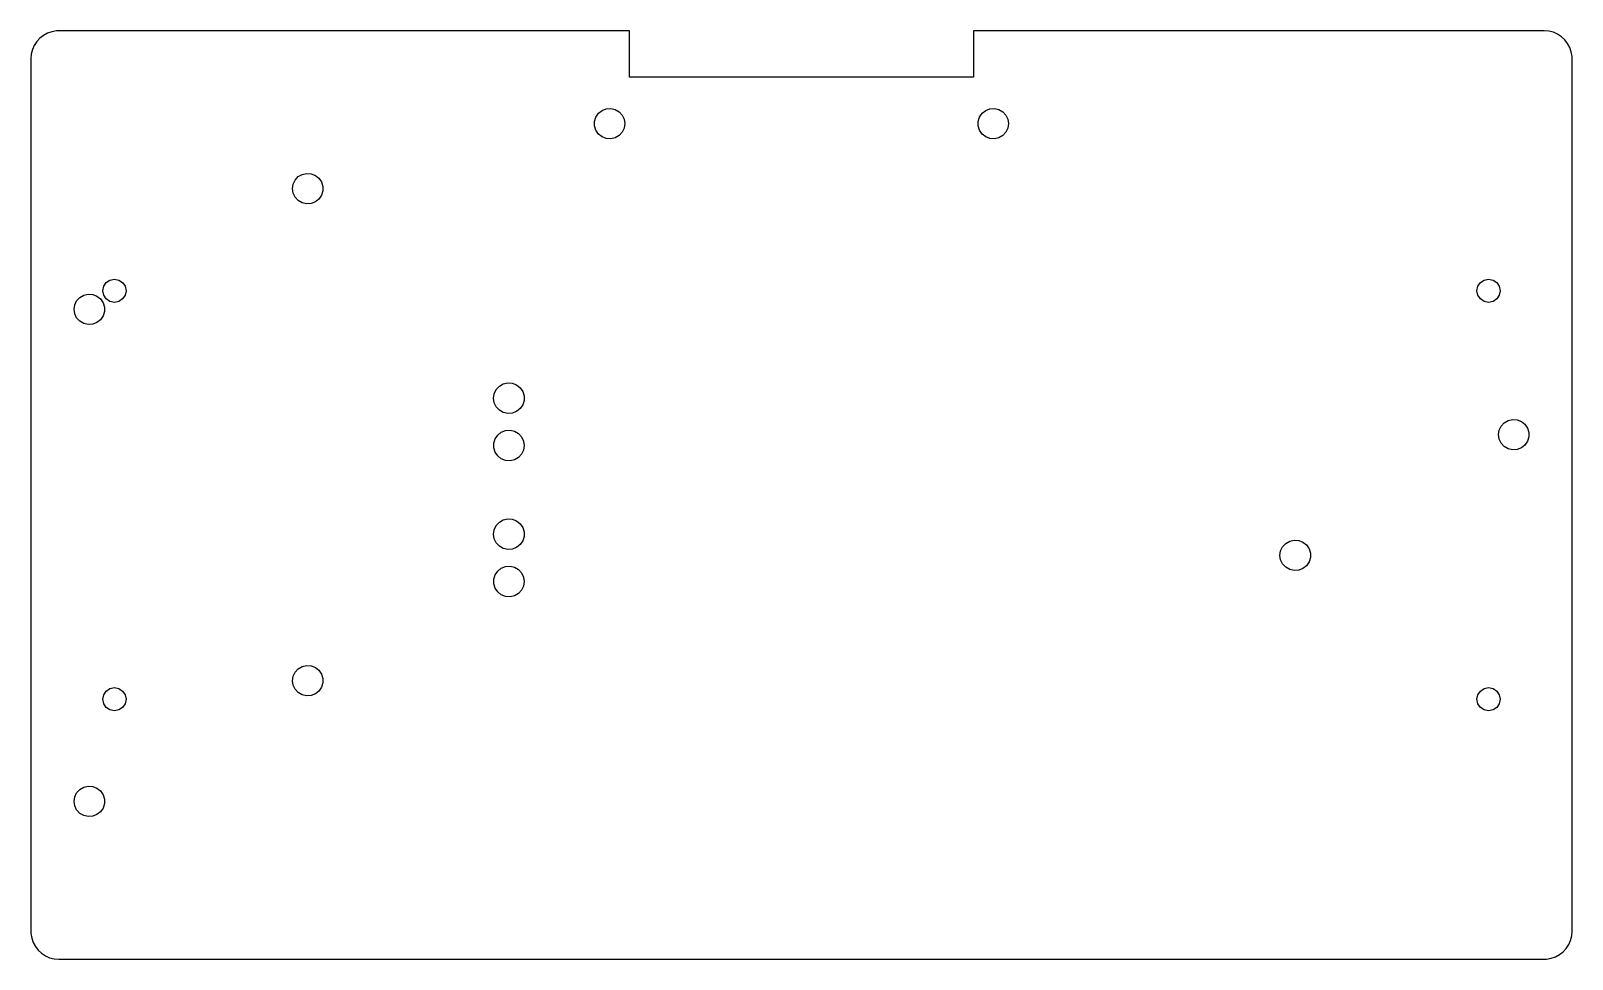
# Model space of a CAD drawing. Header units: metres. Extents: x -83 to 83, y -50 to 50.
import ezdxf

# ---------------------------------------------------------------- set-up
doc = ezdxf.new("R2010")
doc.units = ezdxf.units.M

msp = doc.modelspace()

# ---------------------------------------------------------------- linework, layer by layer
for p, q in [((-80.7365, 49.9082), (-81.2051, 49.7473)), ((-80.2477, 49.9898), (-80.7365, 49.9082)), ((-18.51, 49.9937), (-80.2477, 49.9898)), ((-18.51, 45), (-18.51, 49.9937)), ((80, 50), (18.51, 49.9961)), ((18.51, 49.9961), (18.51, 45)), ((80.4938, 49.9591), (80, 50)), ((80.9741, 49.8375), (80.4938, 49.9591)), ((81.4278, 49.6384), (80.9741, 49.8375)), ((-82.6384, 48.4278), (-82.8375, 47.9741)), ((-82.3674, 48.8426), (-82.6384, 48.4278)), ((-82.0318, 49.2072), (-82.3674, 48.8426)), ((-81.6408, 49.5115), (-82.0318, 49.2072)), ((-81.2051, 49.7473), (-81.6408, 49.5115)), ((81.8426, 49.3674), (81.4278, 49.6384)), ((82.2072, 49.0318), (81.8426, 49.3674)), ((82.5115, 48.6408), (82.2072, 49.0318)), ((82.7473, 48.2051), (82.5115, 48.6408)), ((82.9082, 47.7365), (82.7473, 48.2051)), ((-82.9591, 47.4938), (-83, 47)), ((-83, 47), (-82.9898, -47.2477)), ((-82.8375, 47.9741), (-82.9591, 47.4938)), ((82.9898, 47.2477), (82.9082, 47.7365)), ((83, -47), (82.9898, 47.2477)), ((18.51, 45), (-18.51, 45)), ((-21.485, 41.4289), (-21.0272, 41.6086)), ((-21.0272, 41.6086), (-20.5367, 41.6454)), ((-20.5367, 41.6454), (-20.0572, 41.5359)), ((-20.0572, 41.5359), (-19.6312, 41.29)), ((19.835, 41.4289), (20.2928, 41.6086)), ((20.2928, 41.6086), (20.7833, 41.6454)), ((20.7833, 41.6454), (21.2628, 41.5359)), ((21.2628, 41.5359), (21.6888, 41.29)), ((-22.2916, 40.2459), (-22.1466, 40.7159)), ((-22.2916, 39.7541), (-22.2916, 40.2459)), ((-22.1466, 40.7159), (-21.8695, 41.1223)), ((-21.8695, 41.1223), (-21.485, 41.4289)), ((-19.6312, 41.29), (-19.2967, 40.9295)), ((-19.2967, 40.9295), (-19.0833, 40.4863)), ((-19.0833, 40.4863), (-19.01, 40)), ((-19.01, 40), (-19.0833, 39.5137)), ((19.0284, 40.2459), (19.1734, 40.7159)), ((19.0284, 39.7541), (19.0284, 40.2459)), ((19.1734, 40.7159), (19.4505, 41.1223)), ((19.4505, 41.1223), (19.835, 41.4289)), ((21.6888, 41.29), (22.0233, 40.9295)), ((22.0233, 40.9295), (22.2367, 40.4863)), ((22.2367, 40.4863), (22.31, 40)), ((22.31, 40), (22.2367, 39.5137)), ((-22.1466, 39.2841), (-22.2916, 39.7541)), ((-21.8695, 38.8777), (-22.1466, 39.2841)), ((-21.485, 38.5711), (-21.8695, 38.8777)), ((-21.0272, 38.3914), (-21.485, 38.5711)), ((-20.5367, 38.3546), (-21.0272, 38.3914)), ((-20.0572, 38.4641), (-20.5367, 38.3546)), ((-19.6312, 38.71), (-20.0572, 38.4641)), ((-19.2967, 39.0705), (-19.6312, 38.71)), ((-19.0833, 39.5137), (-19.2967, 39.0705)), ((19.1734, 39.2841), (19.0284, 39.7541)), ((19.4505, 38.8777), (19.1734, 39.2841)), ((19.835, 38.5711), (19.4505, 38.8777)), ((20.2928, 38.3914), (19.835, 38.5711)), ((20.7833, 38.3546), (20.2928, 38.3914)), ((21.2628, 38.4641), (20.7833, 38.3546)), ((21.6888, 38.71), (21.2628, 38.4641)), ((22.0233, 39.0705), (21.6888, 38.71)), ((22.2367, 39.5137), (22.0233, 39.0705)), ((-54.83, 33), (-54.7567, 33.4863)), ((-54.7567, 33.4863), (-54.5433, 33.9295)), ((-54.5433, 33.9295), (-54.2088, 34.29)), ((-54.2088, 34.29), (-53.7828, 34.5359)), ((-53.7828, 34.5359), (-53.3033, 34.6454)), ((-53.3033, 34.6454), (-52.8128, 34.6086)), ((-52.8128, 34.6086), (-52.355, 34.4289)), ((-52.355, 34.4289), (-51.9705, 34.1223)), ((-51.9705, 34.1223), (-51.6934, 33.7159)), ((-51.6934, 33.7159), (-51.5484, 33.2459)), ((-51.5484, 33.2459), (-51.5484, 32.7541)), ((-54.7567, 32.5137), (-54.83, 33)), ((-54.5433, 32.0705), (-54.7567, 32.5137)), ((-54.2088, 31.71), (-54.5433, 32.0705)), ((-53.7828, 31.4641), (-54.2088, 31.71)), ((-52.355, 31.5711), (-52.8128, 31.3914)), ((-51.9705, 31.8777), (-52.355, 31.5711)), ((-51.6934, 32.2841), (-51.9705, 31.8777)), ((-51.5484, 32.7541), (-51.6934, 32.2841)), ((-53.3033, 31.3546), (-53.7828, 31.4641)), ((-52.8128, 31.3914), (-53.3033, 31.3546)), ((-74.4784, 23.1548), (-74, 23.25)), ((-74, 23.25), (-73.5216, 23.1548)), ((73.5216, 23.1548), (74, 23.25)), ((74, 23.25), (74.4784, 23.1548)), ((-77.3028, 21.5359), (-76.8233, 21.6454)), ((-76.8233, 21.6454), (-76.3328, 21.6086)), ((-76.3328, 21.6086), (-75.875, 21.4289)), ((-75.25, 22), (-75.1548, 22.4784)), ((-75.1548, 21.5216), (-75.25, 22)), ((-75.1548, 22.4784), (-74.8839, 22.8839)), ((-74.8839, 22.8839), (-74.4784, 23.1548)), ((-73.5216, 23.1548), (-73.1161, 22.8839)), ((-73.1161, 22.8839), (-72.8451, 22.4784)), ((-72.8451, 22.4784), (-72.75, 22)), ((-72.75, 22), (-72.8451, 21.5216)), ((72.75, 22), (72.8451, 22.4784)), ((72.8451, 21.5216), (72.75, 22)), ((72.8451, 22.4784), (73.1161, 22.8839)), ((73.1161, 22.8839), (73.5216, 23.1548)), ((74.4784, 23.1548), (74.8839, 22.8839)), ((74.8839, 22.8839), (75.1548, 22.4784)), ((75.1548, 22.4784), (75.25, 22)), ((75.25, 22), (75.1548, 21.5216)), ((-78.35, 20), (-78.2767, 20.4863)), ((-78.2767, 19.5137), (-78.35, 20)), ((-78.2767, 20.4863), (-78.0633, 20.9295)), ((-78.0633, 20.9295), (-77.7288, 21.29)), ((-77.7288, 21.29), (-77.3028, 21.5359)), ((-75.875, 21.4289), (-75.4905, 21.1223)), ((-75.4905, 21.1223), (-75.2134, 20.7159)), ((-75.2134, 20.7159), (-75.0684, 20.2459)), ((-74.8839, 21.1161), (-75.1548, 21.5216)), ((-75.0684, 20.2459), (-75.0684, 19.7541)), ((-74.4784, 20.8451), (-74.8839, 21.1161)), ((-74, 20.75), (-74.4784, 20.8451)), ((-73.5216, 20.8451), (-74, 20.75)), ((-73.1161, 21.1161), (-73.5216, 20.8451)), ((-72.8451, 21.5216), (-73.1161, 21.1161)), ((73.1161, 21.1161), (72.8451, 21.5216)), ((73.5216, 20.8451), (73.1161, 21.1161)), ((74, 20.75), (73.5216, 20.8451)), ((74.4784, 20.8451), (74, 20.75)), ((74.8839, 21.1161), (74.4784, 20.8451)), ((75.1548, 21.5216), (74.8839, 21.1161)), ((-78.0633, 19.0705), (-78.2767, 19.5137)), ((-77.7288, 18.71), (-78.0633, 19.0705)), ((-77.3028, 18.4641), (-77.7288, 18.71)), ((-76.8233, 18.3546), (-77.3028, 18.4641)), ((-76.3328, 18.3914), (-76.8233, 18.3546)), ((-75.875, 18.5711), (-76.3328, 18.3914)), ((-75.4905, 18.8777), (-75.875, 18.5711)), ((-75.2134, 19.2841), (-75.4905, 18.8777)), ((-75.0684, 19.7541), (-75.2134, 19.2841)), ((-32.8733, 11.3541), (-32.5388, 11.7146)), ((-32.5388, 11.7146), (-32.1128, 11.9605)), ((-32.1128, 11.9605), (-31.6333, 12.07)), ((-31.6333, 12.07), (-31.1428, 12.0332)), ((-31.1428, 12.0332), (-30.685, 11.8535)), ((-30.685, 11.8535), (-30.3005, 11.5469)), ((-33.16, 10.4246), (-33.0867, 10.9109)), ((-33.0867, 9.93824), (-33.16, 10.4246)), ((-33.0867, 10.9109), (-32.8733, 11.3541)), ((-30.3005, 11.5469), (-30.0234, 11.1405)), ((-30.0234, 11.1405), (-29.8784, 10.6705)), ((-29.8784, 10.1787), (-30.0234, 9.70867)), ((-29.8784, 10.6705), (-29.8784, 10.1787)), ((-32.8733, 9.4951), (-33.0867, 9.93824)), ((-32.5388, 9.13456), (-32.8733, 9.4951)), ((-32.1128, 8.88864), (-32.5388, 9.13456)), ((-31.6333, 8.7792), (-32.1128, 8.88864)), ((-31.1428, 8.81595), (-31.6333, 8.7792)), ((-30.685, 8.99564), (-31.1428, 8.81595)), ((-30.3005, 9.3023), (-30.685, 8.99564)), ((-30.0234, 9.70867), (-30.3005, 9.3023)), ((-32.7195, 6.44687), (-32.335, 6.75352)), ((-32.335, 6.75352), (-31.8772, 6.93321)), ((-31.8772, 6.93321), (-31.3867, 6.96997)), ((-31.3867, 6.96997), (-30.9072, 6.86052)), ((-30.9072, 6.86052), (-30.4812, 6.6146)), ((75.05, 6.5), (75.1233, 6.98635)), ((75.1233, 6.98635), (75.3367, 7.42948)), ((75.3367, 7.42948), (75.6712, 7.79002)), ((75.6712, 7.79002), (76.0972, 8.03594)), ((76.0972, 8.03594), (76.5767, 8.14539)), ((76.5767, 8.14539), (77.0672, 8.10863)), ((77.0672, 8.10863), (77.525, 7.92894)), ((77.525, 7.92894), (77.9095, 7.62228)), ((77.9095, 7.62228), (78.1866, 7.21591)), ((78.1866, 7.21591), (78.3316, 6.74592)), ((78.3316, 6.74592), (78.3316, 6.25408)), ((-33.1416, 5.5705), (-32.9966, 6.04049)), ((-33.1416, 5.07866), (-33.1416, 5.5705)), ((-32.9966, 4.60867), (-33.1416, 5.07866)), ((-32.9966, 6.04049), (-32.7195, 6.44687)), ((-30.4812, 6.6146), (-30.1467, 6.25406)), ((-30.1467, 6.25406), (-29.9333, 5.81093)), ((-29.9333, 5.81093), (-29.86, 5.32458)), ((-29.86, 5.32458), (-29.9333, 4.83824)), ((75.1233, 6.01365), (75.05, 6.5)), ((75.3367, 5.57052), (75.1233, 6.01365)), ((75.6712, 5.20998), (75.3367, 5.57052)), ((76.0972, 4.96406), (75.6712, 5.20998)), ((77.525, 5.07106), (77.0672, 4.89137)), ((77.9095, 5.37771), (77.525, 5.07106)), ((78.1866, 5.78409), (77.9095, 5.37771)), ((78.3316, 6.25408), (78.1866, 5.78409)), ((-32.7195, 4.2023), (-32.9966, 4.60867)), ((-32.335, 3.89564), (-32.7195, 4.2023)), ((-31.8772, 3.71595), (-32.335, 3.89564)), ((-31.3867, 3.6792), (-31.8772, 3.71595)), ((-30.9072, 3.78864), (-31.3867, 3.6792)), ((-30.4812, 4.03456), (-30.9072, 3.78864)), ((-30.1467, 4.3951), (-30.4812, 4.03456)), ((-29.9333, 4.83824), (-30.1467, 4.3951)), ((76.5767, 4.85461), (76.0972, 4.96406)), ((77.0672, 4.89137), (76.5767, 4.85461)), ((-33.0867, -3.73824), (-32.8733, -3.2951)), ((-32.8733, -3.2951), (-32.5388, -2.93456)), ((-32.5388, -2.93456), (-32.1128, -2.68864)), ((-32.1128, -2.68864), (-31.6333, -2.5792)), ((-31.6333, -2.5792), (-31.1428, -2.61595)), ((-31.1428, -2.61595), (-30.685, -2.79564)), ((-30.685, -2.79564), (-30.3005, -3.1023)), ((-30.3005, -3.1023), (-30.0234, -3.50867)), ((-33.16, -4.22458), (-33.0867, -3.73824)), ((-33.0867, -4.71093), (-33.16, -4.22458)), ((-32.8733, -5.15406), (-33.0867, -4.71093)), ((-30.0234, -4.94049), (-30.3005, -5.34687)), ((-30.0234, -3.50867), (-29.8784, -3.97866)), ((-29.8784, -4.4705), (-30.0234, -4.94049)), ((-29.8784, -3.97866), (-29.8784, -4.4705)), ((52.1512, -5.20998), (52.5772, -4.96406)), ((52.5772, -4.96406), (53.0567, -4.85461)), ((53.0567, -4.85461), (53.5472, -4.89137)), ((53.5472, -4.89137), (54.005, -5.07106)), ((-32.5388, -5.5146), (-32.8733, -5.15406)), ((-32.1128, -5.76052), (-32.5388, -5.5146)), ((-31.6333, -5.86997), (-32.1128, -5.76052)), ((-31.1428, -5.83321), (-31.6333, -5.86997)), ((-30.685, -5.65352), (-31.1428, -5.83321)), ((-30.3005, -5.34687), (-30.685, -5.65352)), ((51.53, -6.5), (51.6033, -6.01365)), ((51.6033, -6.98635), (51.53, -6.5)), ((51.6033, -6.01365), (51.8167, -5.57052)), ((51.8167, -5.57052), (52.1512, -5.20998)), ((54.005, -5.07106), (54.3895, -5.37771)), ((54.3895, -5.37771), (54.6666, -5.78409)), ((54.6666, -5.78409), (54.8116, -6.25408)), ((54.8116, -6.25408), (54.8116, -6.74592)), ((-32.9966, -8.60867), (-32.7195, -8.2023)), ((-32.7195, -8.2023), (-32.335, -7.89564)), ((-32.335, -7.89564), (-31.8772, -7.71595)), ((-31.8772, -7.71595), (-31.3867, -7.6792)), ((-31.3867, -7.6792), (-30.9072, -7.78864)), ((-30.9072, -7.78864), (-30.4812, -8.03456)), ((-30.4812, -8.03456), (-30.1467, -8.3951)), ((51.8167, -7.42948), (51.6033, -6.98635)), ((52.1512, -7.79002), (51.8167, -7.42948)), ((52.5772, -8.03594), (52.1512, -7.79002)), ((53.0567, -8.14539), (52.5772, -8.03594)), ((53.5472, -8.10863), (53.0567, -8.14539)), ((54.005, -7.92894), (53.5472, -8.10863)), ((54.3895, -7.62228), (54.005, -7.92894)), ((54.6666, -7.21591), (54.3895, -7.62228)), ((54.8116, -6.74592), (54.6666, -7.21591)), ((-33.1416, -9.07866), (-32.9966, -8.60867)), ((-33.1416, -9.5705), (-33.1416, -9.07866)), ((-32.9966, -10.0405), (-33.1416, -9.5705)), ((-30.1467, -8.3951), (-29.9333, -8.83824)), ((-29.9333, -9.81093), (-30.1467, -10.2541)), ((-29.9333, -8.83824), (-29.86, -9.32458)), ((-29.86, -9.32458), (-29.9333, -9.81093)), ((-32.7195, -10.4469), (-32.9966, -10.0405)), ((-32.335, -10.7535), (-32.7195, -10.4469)), ((-31.8772, -10.9332), (-32.335, -10.7535)), ((-31.3867, -10.97), (-31.8772, -10.9332)), ((-30.9072, -10.8605), (-31.3867, -10.97)), ((-30.4812, -10.6146), (-30.9072, -10.8605)), ((-30.1467, -10.2541), (-30.4812, -10.6146)), ((-54.83, -20), (-54.7567, -19.5137)), ((-54.7567, -19.5137), (-54.5433, -19.0705)), ((-54.5433, -19.0705), (-54.2088, -18.71)), ((-54.2088, -18.71), (-53.7828, -18.4641)), ((-53.7828, -18.4641), (-53.3033, -18.3546)), ((-53.3033, -18.3546), (-52.8128, -18.3914)), ((-52.8128, -18.3914), (-52.355, -18.5711)), ((-52.355, -18.5711), (-51.9705, -18.8777)), ((-51.9705, -18.8777), (-51.6934, -19.2841)), ((-51.6934, -19.2841), (-51.5484, -19.7541)), ((-51.5484, -19.7541), (-51.5484, -20.2459)), ((-75.25, -22), (-75.1548, -21.5216)), ((-75.1548, -21.5216), (-74.8839, -21.1161)), ((-74.8839, -21.1161), (-74.4784, -20.8451)), ((-74.4784, -20.8451), (-74, -20.75)), ((-74, -20.75), (-73.5216, -20.8451)), ((-73.5216, -20.8451), (-73.1161, -21.1161)), ((-73.1161, -21.1161), (-72.8451, -21.5216)), ((-72.8451, -21.5216), (-72.75, -22)), ((-54.7567, -20.4863), (-54.83, -20)), ((-54.5433, -20.9295), (-54.7567, -20.4863)), ((-54.2088, -21.29), (-54.5433, -20.9295)), ((-53.7828, -21.5359), (-54.2088, -21.29)), ((-53.3033, -21.6454), (-53.7828, -21.5359)), ((-52.355, -21.4289), (-52.8128, -21.6086)), ((-51.9705, -21.1223), (-52.355, -21.4289)), ((-51.6934, -20.7159), (-51.9705, -21.1223)), ((-51.5484, -20.2459), (-51.6934, -20.7159)), ((72.75, -22), (72.8451, -21.5216)), ((72.8451, -21.5216), (73.1161, -21.1161)), ((73.1161, -21.1161), (73.5216, -20.8451)), ((73.5216, -20.8451), (74, -20.75)), ((74, -20.75), (74.4784, -20.8451)), ((74.4784, -20.8451), (74.8839, -21.1161)), ((74.8839, -21.1161), (75.1548, -21.5216)), ((75.1548, -21.5216), (75.25, -22)), ((-75.1548, -22.4784), (-75.25, -22)), ((-74.8839, -22.8839), (-75.1548, -22.4784)), ((-74.4784, -23.1548), (-74.8839, -22.8839)), ((-74, -23.25), (-74.4784, -23.1548)), ((-73.5216, -23.1548), (-74, -23.25)), ((-73.1161, -22.8839), (-73.5216, -23.1548)), ((-72.8451, -22.4784), (-73.1161, -22.8839)), ((-72.75, -22), (-72.8451, -22.4784)), ((-52.8128, -21.6086), (-53.3033, -21.6454)), ((72.8451, -22.4784), (72.75, -22)), ((73.1161, -22.8839), (72.8451, -22.4784)), ((73.5216, -23.1548), (73.1161, -22.8839)), ((74, -23.25), (73.5216, -23.1548)), ((74.4784, -23.1548), (74, -23.25)), ((74.8839, -22.8839), (74.4784, -23.1548)), ((75.1548, -22.4784), (74.8839, -22.8839)), ((75.25, -22), (75.1548, -22.4784)), ((-77.7288, -31.71), (-77.3028, -31.4641)), ((-77.3028, -31.4641), (-76.8233, -31.3546)), ((-76.8233, -31.3546), (-76.3328, -31.3914)), ((-76.3328, -31.3914), (-75.875, -31.5711)), ((-78.35, -33), (-78.2767, -32.5137)), ((-78.2767, -33.4863), (-78.35, -33)), ((-78.2767, -32.5137), (-78.0633, -32.0705)), ((-78.0633, -32.0705), (-77.7288, -31.71)), ((-75.875, -31.5711), (-75.4905, -31.8777)), ((-75.4905, -31.8777), (-75.2134, -32.2841)), ((-75.2134, -32.2841), (-75.0684, -32.7541)), ((-75.0684, -32.7541), (-75.0684, -33.2459)), ((-78.0633, -33.9295), (-78.2767, -33.4863)), ((-77.7288, -34.29), (-78.0633, -33.9295)), ((-77.3028, -34.5359), (-77.7288, -34.29)), ((-76.8233, -34.6454), (-77.3028, -34.5359)), ((-76.3328, -34.6086), (-76.8233, -34.6454)), ((-75.875, -34.4289), (-76.3328, -34.6086)), ((-75.4905, -34.1223), (-75.875, -34.4289)), ((-75.2134, -33.7159), (-75.4905, -34.1223)), ((-75.0684, -33.2459), (-75.2134, -33.7159)), ((-82.9898, -47.2477), (-82.9082, -47.7365)), ((-82.9082, -47.7365), (-82.7473, -48.2051)), ((82.6384, -48.4278), (82.8375, -47.9741)), ((82.8375, -47.9741), (82.9591, -47.4938)), ((82.9591, -47.4938), (83, -47)), ((-82.7473, -48.2051), (-82.5115, -48.6408)), ((-82.5115, -48.6408), (-82.2072, -49.0318)), ((-82.2072, -49.0318), (-81.8426, -49.3674)), ((-81.8426, -49.3674), (-81.4278, -49.6384)), ((-81.4278, -49.6384), (-80.9741, -49.8375)), ((80.7365, -49.9082), (81.2051, -49.7473)), ((81.2051, -49.7473), (81.6408, -49.5115)), ((81.6408, -49.5115), (82.0318, -49.2072)), ((82.0318, -49.2072), (82.3674, -48.8426)), ((82.3674, -48.8426), (82.6384, -48.4278)), ((-80.9741, -49.8375), (-80.4938, -49.9591)), ((-80.4938, -49.9591), (-80, -50)), ((-80, -50), (80.2477, -49.9898)), ((80.2477, -49.9898), (80.7365, -49.9082))]:
    msp.add_line(p, q)

doc.saveas('drawing.dxf')
